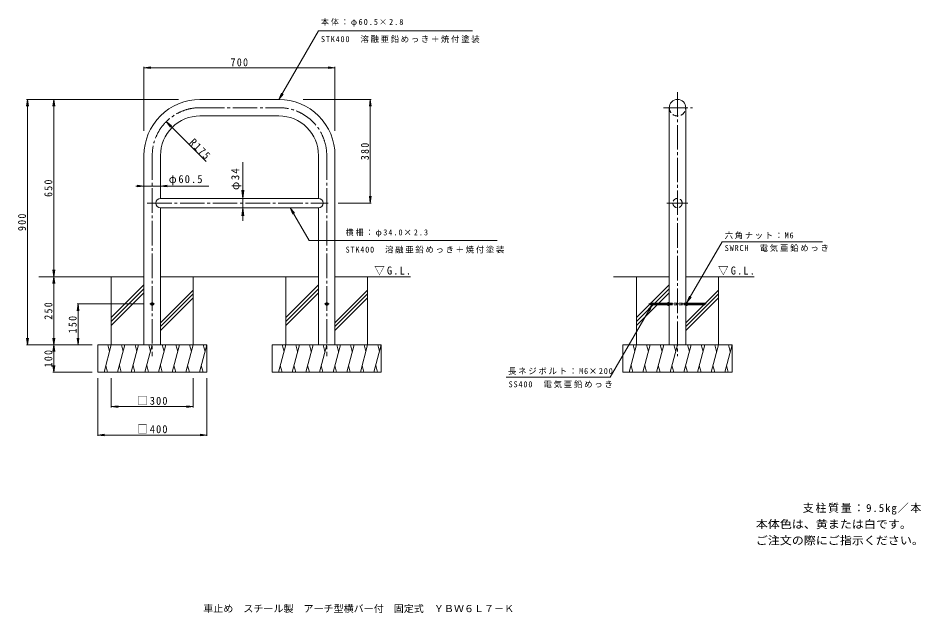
# Model space of a CAD drawing. Units: millimetres, scale not verified. Extents: x -1511 to 1798, y -1360 to 822.
import ezdxf
from ezdxf.enums import TextEntityAlignment as Align

# ---------------------------------------------------------------- set-up
doc = ezdxf.new("R2010")
doc.units = ezdxf.units.MM
doc.header["$LTSCALE"] = 10
for name, pattern in [('CHAIN2', [12, 9, -1, 1, -1]), ('DASHED1', [1.8, 1.2, -0.6]), ('DASHED2', [3, 2, -1])]:
    doc.linetypes.add(name, pattern=pattern)
for name, color, linetype, lineweight in [('C-0', 7, 'CHAIN2', 9), ('C-2', 3, 'Continuous', 9), ('C-4', 7, 'Continuous', 9), ('C-5', 7, 'Continuous', 9), ('C-6', 6, 'Continuous', 5), ('C-E', 6, 'Continuous', 5)]:
    doc.layers.add(name, color=color, linetype=linetype, lineweight=lineweight)
doc.layers.add('F-5', color=2, linetype='Continuous')
doc.layers.add('F-F', color=2, linetype='Continuous')
doc.styles.add('ＭＳ ゴシック', font='')
doc.styles.get('ＭＳ ゴシック').set_extended_font_data('MS Gothic')

msp = doc.modelspace()

# ---------------------------------------------------------------- linework, layer by layer
at = {"layer": 'C-0'}
for p, q in [((905.67, 549.73), (905.67, -417.54)), ((-844.46, 493.22), (-554.96, 493.22)), ((853.78, 493.21), (960.81, 493.21)), ((-1019.46, 318.22), (-1019.46, -418.43)), ((-379.96, 318.22), (-379.96, -418.43)), ((-1037.69, 143.47), (-374.78, 143.47)), ((866.89, 143.46), (944.01, 143.46))]:
    msp.add_line(p, q, dxfattribs=at)
for centre, start, end in [((-844.46, 318.22), 89.99976, 180), ((-554.96, 318.22), 0, 90.00024)]:
    msp.add_arc(centre, 175, start, end, dxfattribs=at)
at = {"layer": 'C-2'}
for p, q in [((-844.46, 523.47), (-554.96, 523.47)), ((875.42, 493.21), (875.42, -103.92)), ((935.92, 493.21), (935.92, -103.92)), ((-844.46, 462.97), (-554.96, 462.97)), ((-989.21, 318.22), (-989.21, 160.47)), ((-410.21, 318.22), (-410.21, 160.47)), ((-989.21, 160.47), (-410.21, 160.47)), ((-989.21, 126.47), (-989.21, -126.53)), ((-989.21, 126.47), (-410.21, 126.47)), ((-410.21, 126.47), (-410.21, -126.53)), ((-989.21, -126.53), (-989.21, -376.53)), ((-410.21, -126.53), (-410.21, -376.53)), ((875.42, -376.53), (875.42, -103.92)), ((935.92, -376.53), (935.92, -103.92)), ((-1019.44, -232.28), (-1024.44, -229.39)), ((-1019.44, -220.78), (-1014.44, -223.66)), ((-1019.44, -232.28), (-1014.44, -229.39)), ((-1014.44, -223.66), (-1014.44, -229.39)), ((-379.98, -220.78), (-384.98, -223.66)), ((-384.98, -223.66), (-384.98, -229.39)), ((-379.98, -232.28), (-384.98, -229.39)), ((-379.98, -232.28), (-374.98, -229.39)), ((805.67, -224.07), (806.21, -223.53)), ((870.42, -228.98), (805.67, -228.98)), ((805.67, -228.98), (806.21, -229.53)), ((870.42, -223.53), (806.21, -223.53)), ((806.21, -223.53), (806.21, -229.53)), ((870.42, -229.53), (806.21, -229.53)), ((870.42, -222.22), (870.42, -230.83)), ((870.91, -220.78), (875.42, -220.78)), ((870.91, -223.66), (875.42, -223.66)), ((870.91, -229.39), (875.42, -229.39)), ((940.43, -220.78), (935.92, -220.78)), ((940.43, -223.66), (935.92, -223.66)), ((940.43, -229.39), (935.92, -229.39)), ((940.92, -222.22), (940.92, -230.83)), ((940.92, -223.53), (1005.13, -223.53)), ((940.92, -228.98), (1005.67, -228.98)), ((940.92, -229.53), (1005.13, -229.53)), ((1005.67, -224.07), (1005.13, -223.53)), ((1005.13, -223.53), (1005.13, -229.53)), ((1005.67, -228.98), (1005.13, -229.53)), ((870.91, -232.28), (875.42, -232.28)), ((940.43, -232.28), (935.92, -232.28))]:
    msp.add_line(p, q, dxfattribs=at)
at = {"layer": 'C-2', "color": 7, "linetype": 'CHAIN2'}
for p, q in [((-1028.46, -226.53), (-1010.79, -226.53)), ((-370.96, -226.53), (-388.63, -226.53)), ((800.67, -226.53), (1010.67, -226.53))]:
    msp.add_line(p, q, dxfattribs=at)
at = {"layer": 'C-2', "linetype": 'DASHED1'}
for p, q in [((875.42, -223.53), (935.92, -223.53)), ((875.42, -229.53), (935.92, -229.53))]:
    msp.add_line(p, q, dxfattribs=at)
at = {"layer": 'C-2'}
for points in [[(-1049.71, 318.22), (-1049.71, -126.53), (-1049.71, -376.53)], [(-349.71, 318.22), (-349.71, -126.53), (-349.71, -376.53)], [(-1019.44, -220.78), (-1024.44, -223.66), (-1024.44, -229.39)], [(-379.98, -220.78), (-374.98, -223.66), (-374.98, -229.39)], [(870.42, -224.07), (805.67, -224.07), (805.67, -228.98)], [(940.92, -224.07), (1005.67, -224.07), (1005.67, -228.98)]]:
    msp.add_lwpolyline(points, dxfattribs=at)
at = {"layer": 'C-2', "linetype": 'DASHED2'}
msp.add_circle((905.67, 143.46), 17, dxfattribs=at)
at = {"layer": 'C-2'}
for centre, radius in [((-1019.44, -226.53), 5), ((-1019.44, -226.53), 3), ((-379.98, -226.53), 5), ((-379.98, -226.53), 3)]:
    msp.add_circle(centre, radius, dxfattribs=at)
for centre, radius, start, end in [((-844.46, 318.22), 205.25, 89.99977, 180), ((-554.96, 318.22), 205.25, 0, 90.00023), ((905.67, 493.21), 30.25, 0, 180), ((-844.46, 318.22), 144.75, 89.9998, 180), ((-554.96, 318.22), 144.75, 0, 90.0002), ((-989.21, 143.47), 17, 90, 270), ((-410.21, 143.47), 17, 270, 90), ((872.79, -222.22), 2.37, 142.44278, 217.55722), ((879.02, -226.53), 8.6, 160.548, 199.452), ((872.79, -230.83), 2.37, 142.44278, 217.55722), ((938.55, -222.22), 2.37, 322.44278, 37.55722), ((932.32, -226.53), 8.6, 340.548, 19.452), ((938.55, -230.83), 2.37, 322.44278, 37.55722)]:
    msp.add_arc(centre, radius, start, end, dxfattribs=at)
at = {"layer": 'C-2', "linetype": 'DASHED2'}
msp.add_arc((905.67, 493.21), 30.25, 180.00047, 0.00047, dxfattribs=at)
at = {"layer": 'C-4'}
for p, q in [((-1049.71, 639.73), (-1024.92, 642.99)), ((-1049.71, 642.73), (-1049.71, 408.14)), ((-1049.71, 639.73), (-349.71, 639.73)), ((-1049.71, 639.73), (-1024.92, 636.46)), ((-349.71, 639.73), (-374.49, 642.99)), ((-349.71, 639.73), (-374.49, 636.46)), ((-349.71, 642.73), (-349.71, 408.14)), ((-1476.82, 523.47), (-1480.08, 498.69)), ((-1479.82, 523.47), (-922.76, 523.47)), ((-1476.82, 523.47), (-1476.82, -376.53)), ((-1476.82, 523.47), (-1473.55, 498.69)), ((-1380.32, 523.47), (-1383.58, 498.69)), ((-1380.32, 523.47), (-1380.32, -126.53)), ((-1380.32, 523.47), (-1377.06, 498.69)), ((-217.15, 523.47), (-465.9, 523.47)), ((-220.15, 523.47), (-223.42, 498.69)), ((-220.15, 143.47), (-220.15, 523.47)), ((-220.15, 523.47), (-216.89, 498.69)), ((-968.16, 442.01), (-952.94, 422.17)), ((-687.67, 293.05), (-687.67, 78.42)), ((-812.1, 205.83), (-1080.17, 205.83)), ((-1049.71, 205.83), (-1074.49, 209.09)), ((-1049.71, 205.83), (-1074.49, 202.57)), ((-1049.71, 205.83), (-1049.71, 204.03)), ((-989.21, 205.83), (-964.42, 209.09)), ((-989.21, 205.83), (-989.21, 204.03)), ((-989.21, 205.83), (-964.42, 202.57)), ((-687.67, 160.47), (-691.59, 190.22)), ((-687.67, 160.47), (-683.76, 190.22)), ((-220.15, 143.47), (-223.42, 168.26)), ((-220.15, 143.47), (-216.89, 168.26)), ((-687.67, 160.47), (-684.67, 160.47)), ((-217.15, 143.47), (-338.34, 143.47)), ((-687.67, 126.47), (-691.59, 96.73)), ((-687.67, 126.47), (-684.67, 126.47)), ((-687.67, 126.47), (-683.76, 96.73)), ((-1380.32, -126.53), (-1383.58, -101.74)), ((-1380.32, -126.53), (-1383.58, -151.31)), ((-1380.32, -126.53), (-1377.06, -101.74)), ((-1380.32, -126.53), (-1380.32, -376.53)), ((-1380.32, -126.53), (-1377.06, -151.31)), ((-1291.21, -226.53), (-1294.47, -251.31)), ((-1294.21, -226.53), (-1048.46, -226.53)), ((-1291.21, -376.53), (-1291.21, -226.53)), ((-1291.21, -226.53), (-1287.94, -251.31)), ((-1476.82, -376.53), (-1480.08, -351.74)), ((-1476.82, -376.53), (-1473.55, -351.74)), ((-1380.32, -376.53), (-1383.58, -351.74)), ((-1380.32, -376.53), (-1377.06, -351.74)), ((-1291.21, -376.53), (-1294.47, -351.74)), ((-1291.21, -376.53), (-1287.94, -351.74)), ((-1479.82, -376.53), (-1239.46, -376.53)), ((-1380.32, -376.53), (-1383.58, -401.31)), ((-1380.32, -376.53), (-1380.32, -476.53)), ((-1380.32, -376.53), (-1377.06, -401.31)), ((-1380.32, -476.53), (-1383.58, -451.74)), ((-1380.32, -476.53), (-1377.06, -451.74)), ((-1383.32, -476.53), (-1239.46, -476.53)), ((-1219.46, -710.13), (-1219.46, -498.03)), ((-1169.46, -606.02), (-1169.46, -498.03)), ((-869.46, -606.02), (-869.46, -498.03)), ((-819.46, -710.13), (-819.46, -498.03)), ((-1169.46, -603.02), (-1144.67, -599.76)), ((-1169.46, -603.02), (-869.46, -603.02)), ((-1169.46, -603.02), (-1144.67, -606.28)), ((-869.46, -603.02), (-894.24, -599.76)), ((-869.46, -603.02), (-894.24, -606.28)), ((-1219.46, -707.13), (-1194.67, -703.87)), ((-1219.46, -707.13), (-819.46, -707.13)), ((-1219.46, -707.13), (-1194.67, -710.39)), ((-819.46, -707.13), (-844.24, -703.87)), ((-819.46, -707.13), (-844.24, -710.39))]:
    msp.add_line(p, q, dxfattribs=at)
msp.add_lwpolyline([(-821.71, 295.46), (-968.16, 442.01), (-948.33, 426.79)], dxfattribs=at)
at = {"layer": 'C-5'}
for p, q in [((-554.96, 523.47), (-409.52, 775.39)), ((-409.52, 775.39), (153.85, 775.4)), ((-554.96, 523.47), (-545.39, 546.57)), ((-554.96, 523.47), (-539.74, 543.31)), ((-513.86, 126.47), (-504.29, 103.37)), ((-513.86, 126.47), (-498.64, 106.64)), ((-513.86, 126.47), (-443.78, 5.86)), ((244.26, 5.86), (-443.78, 5.86)), ((940.43, -220.78), (1069.94, 1.39)), ((1069.94, 1.39), (1437.11, 1.39)), ((940.43, -220.78), (950.1, -197.72)), ((812.25, -229.53), (659, -494.9)), ((812.25, -229.53), (797.03, -249.36)), ((812.25, -229.53), (802.68, -252.62)), ((940.43, -220.78), (955.73, -201.01)), ((277.12, -494.9), (659, -494.9))]:
    msp.add_line(p, q, dxfattribs=at)
at = {"layer": 'C-6'}
for p, q in [((-1049.71, -126.53), (-1435.33, -126.53)), ((-989.21, -126.53), (-410.21, -126.53)), ((-349.71, -126.53), (-73.29, -126.53))]:
    msp.add_line(p, q, dxfattribs=at)
at = {"layer": 'C-E'}
for p, q in [((-1169.46, -376.53), (-1169.46, -126.53)), ((-869.46, -376.53), (-869.46, -126.53)), ((-529.96, -376.53), (-529.96, -126.53)), ((-229.96, -376.53), (-229.96, -126.53)), ((671.46, -126.53), (875.42, -126.53)), ((755.67, -376.53), (755.67, -126.53)), ((935.92, -126.53), (1186.91, -126.53)), ((1055.67, -376.53), (1055.67, -126.53)), ((-1049.71, -156.97), (-1169.46, -276.72)), ((-410.21, -156.97), (-529.96, -276.72)), ((875.42, -156.97), (755.67, -276.72)), ((-1049.71, -171.11), (-1169.46, -290.86)), ((-1049.71, -185.25), (-1169.46, -305)), ((-869.46, -175.6), (-989.21, -295.35)), ((-869.46, -189.74), (-989.21, -309.49)), ((-410.21, -171.11), (-529.96, -290.86)), ((-410.21, -185.25), (-529.96, -305)), ((-229.96, -175.6), (-349.71, -295.35)), ((-229.96, -189.74), (-349.71, -309.49)), ((875.42, -171.11), (755.67, -290.86)), ((875.42, -185.25), (755.67, -305)), ((1055.67, -175.6), (935.92, -295.35)), ((1055.67, -189.74), (935.92, -309.49)), ((-869.46, -203.88), (-989.21, -323.63)), ((-229.96, -203.88), (-349.71, -323.63)), ((1055.67, -203.88), (935.92, -323.63)), ((-1219.46, -376.53), (-819.46, -376.53)), ((-1219.46, -476.53), (-1219.46, -376.53)), ((-1169.46, -376.53), (-1196.25, -476.53)), ((-1182.51, -376.53), (-1175.98, -400.88)), ((-1119.46, -376.53), (-1146.25, -476.53)), ((-1132.51, -376.53), (-1125.98, -400.88)), ((-1069.46, -376.53), (-1096.25, -476.53)), ((-1082.51, -376.53), (-1075.98, -400.88)), ((-1019.46, -376.53), (-1046.25, -476.53)), ((-1032.51, -376.53), (-1025.98, -400.88)), ((-969.46, -376.53), (-996.25, -476.53)), ((-982.51, -376.53), (-975.98, -400.88)), ((-919.46, -376.53), (-946.25, -476.53)), ((-932.51, -376.53), (-925.98, -400.88)), ((-869.46, -376.53), (-896.25, -476.53)), ((-882.51, -376.53), (-875.98, -400.88)), ((-819.46, -376.53), (-846.25, -476.53)), ((-832.51, -376.53), (-825.98, -400.88)), ((-819.46, -476.53), (-819.46, -376.53)), ((-579.96, -476.53), (-579.96, -376.53)), ((-179.96, -376.53), (-579.96, -376.53)), ((-529.96, -376.53), (-556.75, -476.53)), ((-543.01, -376.53), (-536.48, -400.88)), ((-479.96, -376.53), (-506.75, -476.53)), ((-493.01, -376.53), (-486.48, -400.88)), ((-429.96, -376.53), (-456.75, -476.53)), ((-443.01, -376.53), (-436.48, -400.88)), ((-379.96, -376.53), (-406.75, -476.53)), ((-393.01, -376.53), (-386.48, -400.88)), ((-329.96, -376.53), (-356.75, -476.53)), ((-343.01, -376.53), (-336.48, -400.88)), ((-279.96, -376.53), (-306.75, -476.53)), ((-293.01, -376.53), (-286.48, -400.88)), ((-229.96, -376.53), (-256.75, -476.53)), ((-243.01, -376.53), (-236.48, -400.88)), ((-179.96, -376.53), (-206.75, -476.53)), ((-193.01, -376.53), (-186.48, -400.88)), ((-179.96, -476.53), (-179.96, -376.53)), ((705.67, -476.53), (705.67, -376.53)), ((705.67, -376.53), (1105.67, -376.53)), ((755.67, -376.53), (728.88, -476.53)), ((742.62, -376.53), (749.15, -400.88)), ((805.67, -376.53), (778.88, -476.53)), ((792.62, -376.53), (799.15, -400.88)), ((828.88, -476.53), (855.67, -376.53)), ((849.15, -400.88), (842.62, -376.53)), ((878.88, -476.53), (905.67, -376.53)), ((899.15, -400.88), (892.62, -376.53)), ((928.88, -476.53), (955.67, -376.53)), ((949.15, -400.88), (942.62, -376.53)), ((1005.67, -376.53), (978.88, -476.53)), ((992.62, -376.53), (999.15, -400.88)), ((1055.67, -376.53), (1028.88, -476.53)), ((1042.62, -376.53), (1049.15, -400.88)), ((1105.67, -376.53), (1078.88, -476.53)), ((1092.62, -376.53), (1099.15, -400.88)), ((1105.67, -476.53), (1105.67, -376.53)), ((-1183.2, -476.53), (-1189.73, -452.18)), ((-1133.2, -476.53), (-1139.73, -452.18)), ((-1083.2, -476.53), (-1089.73, -452.18)), ((-1033.2, -476.53), (-1039.73, -452.18)), ((-983.2, -476.53), (-989.73, -452.18)), ((-933.2, -476.53), (-939.73, -452.18)), ((-883.2, -476.53), (-889.73, -452.18)), ((-833.2, -476.53), (-839.73, -452.18)), ((-543.7, -476.53), (-550.23, -452.18)), ((-493.7, -476.53), (-500.23, -452.18)), ((-443.7, -476.53), (-450.23, -452.18)), ((-393.7, -476.53), (-400.23, -452.18)), ((-343.7, -476.53), (-350.23, -452.18)), ((-293.7, -476.53), (-300.23, -452.18)), ((-243.7, -476.53), (-250.23, -452.18)), ((-193.7, -476.53), (-200.23, -452.18)), ((741.93, -476.53), (735.4, -452.18)), ((791.93, -476.53), (785.4, -452.18)), ((841.93, -476.53), (835.4, -452.18)), ((891.93, -476.53), (885.4, -452.18)), ((941.93, -476.53), (935.4, -452.18)), ((991.93, -476.53), (985.4, -452.18)), ((1041.93, -476.53), (1035.4, -452.18)), ((1091.93, -476.53), (1085.4, -452.18)), ((-1219.46, -476.53), (-819.46, -476.53)), ((-179.96, -476.53), (-579.96, -476.53)), ((705.67, -476.53), (1105.67, -476.53))]:
    msp.add_line(p, q, dxfattribs=at)

# ---------------------------------------------------------------- texts
at = {"layer": 'C-4', "color": 2, "char_height": 29.33, "attachment_point": 7, "style": 'ＭＳ ゴシック'}
for s, insert in [('\\T1.27;\\W0.9;700', (-732.21, 644.73)), ('\\T1.22;\\W0.95;φ60.5', (-958.75, 208.83)), ('\\T1.21;\\W0.95;□300', (-1074.46, -597.02)), ('\\T1.21;\\W0.95;□400', (-1074.46, -701.13))]:
    msp.add_mtext(s, dxfattribs=dict(at, insert=insert))
for s, insert, rotation in [('\\T1.28;\\W0.9;R175', (-886.39, 362.25), 315), ('\\T1.27;\\W0.9;380', (-225.15, 300.97), 90), ('\\T1.19;φ34', (-692.67, 191.26), 90), ('\\T1.27;\\W0.9;650', (-1385.32, 165.97), 90), ('\\T1.27;\\W0.9;900', (-1481.82, 40.97), 90), ('\\T1.27;\\W0.9;250', (-1385.32, -284.03), 90), ('\\T1.27;\\W0.9;150', (-1296.21, -334.03), 90), ('\\T1.27;\\W0.9;100', (-1385.32, -459.03), 90)]:
    msp.add_mtext(s, dxfattribs=dict(at, insert=insert, rotation=rotation))
at = {"layer": 'C-5', "char_height": 21.99, "attachment_point": 7, "style": 'ＭＳ ゴシック'}
for s, insert in [('\\T1.25;\\W0.95;本体：φ60.5×2.8', (-401.15, 790.79)), ('\\T1.2;STK400\u3000溶融亜鉛めっき＋焼付塗装', (-401.15, 731.05)), ('\\T1.25;\\W0.95;横柵：φ34.0×2.3', (-310.74, 19.01)), ('\\T1.19;六角ナット：M6', (1078.73, 11.26)), ('\\T1.2;STK400\u3000溶融亜鉛めっき＋焼付塗装', (-310.74, -40.74)), ('\\T1.21;SWRCH\u3000電気亜鉛めっき', (1078.73, -35.07)), ('\\T1.21;長ネジボルト：M6×200', (284.14, -486.15)), ('\\T1.21;SS400\u3000電気亜鉛めっき', (286.64, -534.75))]:
    msp.add_mtext(s, dxfattribs=dict(at, insert=insert))
at = {"layer": 'C-5', "color": 2, "char_height": 29.33, "attachment_point": 7, "style": 'ＭＳ ゴシック'}
for insert in [(-205.6, -121.3), (1054.41, -121.3)]:
    msp.add_mtext('\\T1.22;\\W0.95;▽G.L.', dxfattribs=dict(at, insert=insert))
at = {"layer": 'F-5', "style": 'ＭＳ ゴシック', "width": 1.1}
for s, p in [('本体色は、黄または白です。', (1192.64, -1057.84)), ('ご注文の際にご指示ください。', (1192.64, -1117.31))]:
    msp.add_text(s, height=29.33, dxfattribs=at).set_placement(p, align=Align.BOTTOM_LEFT)
at = {"layer": 'F-5', "insert": (1364.84, -999.01), "char_height": 29.33, "attachment_point": 7, "style": 'ＭＳ ゴシック'}
msp.add_mtext('\\T1.16;支柱質量：9.5kg／本', dxfattribs=at)
at = {"layer": 'F-F', "style": 'ＭＳ ゴシック', "width": 1.05}
msp.add_text('車止め\u3000スチール製\u3000アーチ型横バー付\u3000固定式\u3000ＹＢＷ６Ｌ７－Ｋ', height=25.66, dxfattribs=at).set_placement((-832.5, -1364.3), align=Align.BOTTOM_LEFT)

doc.saveas('drawing.dxf')
